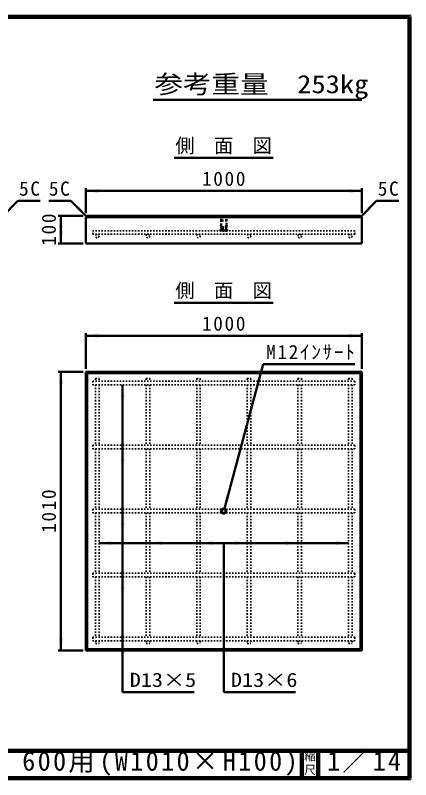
# Model space of a CAD drawing. Units: millimetres, scale not verified. Extents: x 100 to 4105, y 100 to 2870.
# Drawn here: x 2672 to 4105, y 100 to 2870 of the extents above; entities that cross this region are included whole.
import ezdxf
from ezdxf.enums import TextEntityAlignment as Align

# ---------------------------------------------------------------- set-up
doc = ezdxf.new("R2010")
doc.units = ezdxf.units.MM
doc.header["$LTSCALE"] = 5
doc.linetypes.add('USER1', pattern=[2.2, 1, -1.2])
doc.layers.add('V-nasSTD', color=7, linetype='USER1', lineweight=35)
doc.styles.add('ＭＳ ゴシック', font='')
doc.styles.get('ＭＳ ゴシック').set_extended_font_data('MS Gothic')

msp = doc.modelspace()

# ---------------------------------------------------------------- hatches: boundary and pattern name
at = {"layer": 'V-nasSTD'}
for points in [[(2972.5, 2241), (2927.5, 2233.5), (2972.5, 2226)], [(3882.5, 2226), (3927.5, 2233.5), (3882.5, 2241)], [(2903.483, 2178.123), (2930, 2141), (2892.877, 2167.517)], [(3951.517, 2178.123), (3925, 2141), (3962.123, 2167.517)], [(2845, 2098.5), (2837.5, 2143.5), (2830, 2098.5)], [(2830, 2088.5), (2837.5, 2043.5), (2845, 2088.5)], [(2972.5, 1716), (2927.5, 1708.5), (2972.5, 1701)], [(3882.5, 1701), (3927.5, 1708.5), (3882.5, 1716)], [(2845, 1533.5), (2837.5, 1578.5), (2830, 1533.5)], [(3068.2, 1486), (3060.7, 1531), (3053.2, 1486)], [(3068.2, 1254), (3060.7, 1299), (3053.2, 1254)], [(3434.232, 1127.601), (3429.829, 1082.193), (3448.721, 1123.719)], [(3068.2, 1022), (3060.7, 1067), (3053.2, 1022)], [(3020.5, 965), (2975.5, 957.5), (3020.5, 950)], [(3203.9, 965), (3158.9, 957.5), (3203.9, 950)], [(3387.3, 965), (3342.3, 957.5), (3387.3, 950)], [(3467.7, 950), (3512.7, 957.5), (3467.7, 965)], [(3651.1, 950), (3696.1, 957.5), (3651.1, 965)], [(3834.5, 950), (3879.5, 957.5), (3834.5, 965)], [(3068.2, 790), (3060.7, 835), (3053.2, 790)], [(2830, 613.5), (2837.5, 568.5), (2845, 613.5)], [(3068.2, 558), (3060.7, 603), (3053.2, 558)]]:
    msp.add_hatch(color=256, dxfattribs=at).paths.add_polyline_path(points)

# ---------------------------------------------------------------- linework, layer by layer
at = {"layer": 'V-nasSTD', "linetype": 'Continuous', "lineweight": 100}
for p, q in [((4100, 2865), (105, 2865)), ((4100, 105), (4100, 2865)), ((105, 205), (4100, 205)), ((3710, 205), (3710, 105)), ((3770, 205), (3770, 105)), ((105, 105), (4100, 105))]:
    msp.add_line(p, q, dxfattribs=at)
at = {"layer": 'V-nasSTD', "linetype": 'Continuous', "lineweight": 50}
for p, q in [((3172, 2563.5), (3927.5, 2563.5)), ((3248, 2353.5), (3607, 2353.5)), ((2927.5, 2243.5), (2927.5, 2153.5)), ((3927.5, 2233.5), (2927.5, 2233.5)), ((3927.5, 2243.5), (3927.5, 2153.5)), ((2625, 2141), (2681.569, 2197.569)), ((2681.569, 2197.569), (2761.569, 2197.569)), ((2873.431, 2197.569), (2793.431, 2197.569)), ((2930, 2141), (2873.431, 2197.569)), ((3925, 2141), (3981.569, 2197.569)), ((3981.569, 2197.569), (4061.569, 2197.569)), ((2917.5, 2143.5), (2827.5, 2143.5)), ((2837.5, 2143.5), (2837.5, 2043.5)), ((2932.5, 2143.5), (2927.5, 2138.5)), ((2927.5, 2138.5), (2927.5, 2043.5)), ((3927.5, 2138.5), (2927.5, 2138.5)), ((3922.5, 2143.5), (2932.5, 2143.5)), ((3922.5, 2143.5), (3927.5, 2138.5)), ((3927.5, 2043.5), (3927.5, 2138.5)), ((2917.5, 2043.5), (2827.5, 2043.5)), ((2927.5, 2043.5), (3927.5, 2043.5)), ((3248, 1828.5), (3607, 1828.5)), ((2927.5, 1718.5), (2927.5, 1588.5)), ((3927.5, 1718.5), (3927.5, 1588.5)), ((3927.5, 1708.5), (2927.5, 1708.5)), ((3570.036, 1605.451), (3429.829, 1082.193)), ((3903.036, 1605.451), (3570.036, 1605.451)), ((2917.5, 1578.5), (2827.5, 1578.5)), ((2837.5, 1578.5), (2837.5, 568.5)), ((2927.5, 1578.5), (2927.5, 568.5)), ((3927.5, 1578.5), (2927.5, 1578.5)), ((2932.5, 1573.5), (2927.5, 1578.5)), ((3922.5, 1573.5), (2932.5, 1573.5)), ((2932.5, 573.5), (2932.5, 1573.5)), ((3922.5, 1573.5), (3927.5, 1578.5)), ((3922.5, 573.5), (3922.5, 1573.5)), ((3927.5, 568.5), (3927.5, 1578.5)), ((3060.7, 1531), (3060.7, 417.5)), ((3879.5, 957.5), (2975.5, 957.5)), ((3427.5, 957.5), (3427.5, 417.5)), ((2917.5, 568.5), (2827.5, 568.5)), ((2932.5, 573.5), (2927.5, 568.5)), ((2927.5, 568.5), (3927.5, 568.5)), ((3922.5, 573.5), (2932.5, 573.5)), ((3922.5, 573.5), (3927.5, 568.5)), ((3060.7, 417.5), (3320.7, 417.5)), ((3427.5, 417.5), (3687.5, 417.5))]:
    msp.add_line(p, q, dxfattribs=at)
at = {"layer": 'V-nasSTD', "lineweight": 50}
for p, q in [((3418.5, 2143.5), (3417.5, 2126)), ((3436.5, 2143.5), (3418.5, 2143.5)), ((3437.5, 2126), (3436.5, 2143.5)), ((3417.5, 2110.5), (3416, 2101.5)), ((3437.5, 2126), (3417.5, 2126)), ((3417.5, 2126), (3417.5, 2101.5)), ((3437.5, 2101.5), (3437.5, 2126)), ((3437.5, 2110.5), (3439, 2101.5)), ((3415.5, 2090), (3415.5, 2093)), ((3439, 2101.5), (3416, 2101.5)), ((3439, 2093.5), (3416, 2093.5)), ((3439, 2089.5), (3416, 2089.5)), ((3436.5, 2102.5), (3418.5, 2102.5)), ((3418.5, 2101.5), (3418.5, 2102.5)), ((3419.25, 2093.5), (3419.25, 2101.5)), ((3435.75, 2093.5), (3435.75, 2101.5)), ((3436.5, 2101.5), (3436.5, 2102.5)), ((3439.5, 2090), (3439.5, 2093))]:
    msp.add_line(p, q, dxfattribs=at)
at = {"layer": 'V-nasSTD'}
for p, q in [((2952.5, 2076.5), (2952.5, 2089.5)), ((3902.5, 2089.5), (2952.5, 2089.5)), ((3902.5, 2076.5), (3902.5, 2089.5)), ((3902.5, 2076.5), (2952.5, 2076.5)), ((2962.5, 1554), (2962.5, 1544)), ((2962.5, 1554), (2975.5, 1554)), ((2975.5, 1554), (2975.5, 1544)), ((3145.9, 1554), (3145.9, 1544)), ((3145.9, 1554), (3158.9, 1554)), ((3158.9, 1554), (3158.9, 1544)), ((3329.3, 1554), (3329.3, 1544)), ((3329.3, 1554), (3342.3, 1554)), ((3342.3, 1554), (3342.3, 1544)), ((3512.7, 1554), (3512.7, 1544)), ((3512.7, 1554), (3525.7, 1554)), ((3525.7, 1554), (3525.7, 1544)), ((3696.1, 1554), (3696.1, 1544)), ((3696.1, 1554), (3709.1, 1554)), ((3709.1, 1554), (3709.1, 1544)), ((3879.5, 1554), (3879.5, 1544)), ((3879.5, 1554), (3892.5, 1554)), ((3892.5, 1554), (3892.5, 1544)), ((2952.5, 1544), (2952.5, 1531)), ((3902.5, 1544), (2952.5, 1544)), ((3902.5, 1531), (2952.5, 1531)), ((2962.5, 1531), (2962.5, 1312)), ((2975.5, 1531), (2975.5, 1312)), ((3145.9, 1531), (3145.9, 1312)), ((3158.9, 1531), (3158.9, 1312)), ((3329.3, 1531), (3329.3, 1312)), ((3342.3, 1531), (3342.3, 1312)), ((3512.7, 1531), (3512.7, 1312)), ((3525.7, 1531), (3525.7, 1312)), ((3696.1, 1531), (3696.1, 1312)), ((3709.1, 1531), (3709.1, 1312)), ((3879.5, 1531), (3879.5, 1312)), ((3892.5, 1531), (3892.5, 1312)), ((3902.5, 1544), (3902.5, 1531)), ((2952.5, 1312), (2952.5, 1299)), ((3902.5, 1312), (2952.5, 1312)), ((3902.5, 1312), (3902.5, 1299)), ((3902.5, 1299), (2952.5, 1299)), ((2962.5, 1299), (2962.5, 1080)), ((2975.5, 1299), (2975.5, 1080)), ((3145.9, 1299), (3145.9, 1080)), ((3158.9, 1299), (3158.9, 1080)), ((3329.3, 1299), (3329.3, 1080)), ((3342.3, 1299), (3342.3, 1080)), ((3512.7, 1299), (3512.7, 1080)), ((3525.7, 1299), (3525.7, 1080)), ((3696.1, 1299), (3696.1, 1080)), ((3709.1, 1299), (3709.1, 1080)), ((3879.5, 1299), (3879.5, 1080)), ((3892.5, 1299), (3892.5, 1080)), ((2952.5, 1080), (2952.5, 1067)), ((3902.5, 1080), (2952.5, 1080)), ((3902.5, 1067), (2952.5, 1067)), ((2962.5, 1067), (2962.5, 848)), ((2975.5, 1067), (2975.5, 848)), ((3145.9, 1067), (3145.9, 848)), ((3158.9, 1067), (3158.9, 848)), ((3329.3, 1067), (3329.3, 848)), ((3342.3, 1067), (3342.3, 848)), ((3512.7, 1067), (3512.7, 848)), ((3525.7, 1067), (3525.7, 848)), ((3696.1, 1067), (3696.1, 848)), ((3709.1, 1067), (3709.1, 848)), ((3879.5, 1067), (3879.5, 848)), ((3892.5, 1067), (3892.5, 848)), ((3902.5, 1080), (3902.5, 1067)), ((2952.5, 848), (2952.5, 835)), ((3902.5, 848), (2952.5, 848)), ((3902.5, 835), (2952.5, 835)), ((2962.5, 835), (2962.5, 616)), ((2975.5, 835), (2975.5, 616)), ((3145.9, 835), (3145.9, 616)), ((3158.9, 835), (3158.9, 616)), ((3329.3, 835), (3329.3, 616)), ((3342.3, 835), (3342.3, 616)), ((3512.7, 835), (3512.7, 616)), ((3525.7, 835), (3525.7, 616)), ((3696.1, 835), (3696.1, 616)), ((3709.1, 835), (3709.1, 616)), ((3879.5, 835), (3879.5, 616)), ((3892.5, 835), (3892.5, 616)), ((3902.5, 848), (3902.5, 835)), ((2952.5, 616), (2952.5, 603)), ((3902.5, 616), (2952.5, 616)), ((3902.5, 616), (3902.5, 603)), ((3902.5, 603), (2952.5, 603)), ((2962.5, 603), (2962.5, 593)), ((2962.5, 593), (2975.5, 593)), ((2975.5, 603), (2975.5, 593)), ((3145.9, 603), (3145.9, 593)), ((3145.9, 593), (3158.9, 593)), ((3158.9, 603), (3158.9, 593)), ((3329.3, 603), (3329.3, 593)), ((3329.3, 593), (3342.3, 593)), ((3342.3, 603), (3342.3, 593)), ((3512.7, 603), (3512.7, 593)), ((3512.7, 593), (3525.7, 593)), ((3525.7, 603), (3525.7, 593)), ((3696.1, 603), (3696.1, 593)), ((3696.1, 593), (3709.1, 593)), ((3709.1, 603), (3709.1, 593)), ((3879.5, 603), (3879.5, 593)), ((3879.5, 593), (3892.5, 593)), ((3892.5, 603), (3892.5, 593))]:
    msp.add_line(p, q, dxfattribs=at)
at = {"layer": 'V-nasSTD', "linetype": 'Continuous', "lineweight": 13}
msp.add_lwpolyline([(100, 100), (100, 2870), (4105, 2870), (4105, 100)], close=True, dxfattribs=at)
at = {"layer": 'V-nasSTD'}
for centre in [(2969, 2070), (3152.4, 2070), (3335.8, 2070), (3519.2, 2070), (3702.6, 2070), (3886, 2070)]:
    msp.add_circle(centre, 6.5, dxfattribs=at)
at = {"layer": 'V-nasSTD', "linetype": 'Continuous', "lineweight": 50}
for radius in [9, 7.25]:
    msp.add_circle((3427.5, 1073.5), radius, dxfattribs=at)
at = {"layer": 'V-nasSTD', "lineweight": 50}
for centre, radius, start, end in [((3376.1, 2095.9), 43.899, 8.64693, 19.42556), ((3478.9, 2095.9), 43.899, 160.57444, 171.35307), ((3416, 2093), 0.5, 90, 180), ((3416, 2090), 0.5, 180, 270), ((3417.974, 2091.5), 2.026, 279.27093, 80.72907), ((3425.026, 2091.5), 2.026, 99.27093, 260.72907), ((3429.974, 2091.5), 2.026, 279.27093, 80.72907), ((3437.026, 2091.5), 2.026, 99.27093, 260.72907), ((3439, 2093), 0.5, 0, 90), ((3439, 2090), 0.5, 270, 0)]:
    msp.add_arc(centre, radius, start, end, dxfattribs=at)

# ---------------------------------------------------------------- texts
at = {"layer": 'V-nasSTD', "style": 'ＭＳ ゴシック', "width": 1.15}
for s, height, p in [('参考重量\u3000253kg', 65.98, (3176, 2653.5)), ('D13×5', 51.32, (3086.7, 487.5)), ('D13×6', 51.32, (3453.5, 487.5))]:
    msp.add_text(s, height=height, dxfattribs=at).set_placement(p, align=Align.TOP_LEFT)
at = {"layer": 'V-nasSTD', "style": 'ＭＳ ゴシック'}
for s, height, p in [('側\u3000面\u3000図', 51.32, (3252, 2423.5)), ('側\u3000面\u3000図', 51.32, (3252, 1898.5)), ('縮', 30.79, (3718.982, 200.999)), ('尺', 30.79, (3718.976, 151.01))]:
    msp.add_text(s, height=height, dxfattribs=at).set_placement(p, align=Align.TOP_LEFT)
at = {"layer": 'V-nasSTD', "attachment_point": 1, "style": 'ＭＳ ゴシック'}
for s, insert, char_height in [('\\T1.17;1000', (3348.5, 2303.5), 51.32), ('\\T1.17;5C', (2685.569, 2267.569), 51.32), ('\\T1.17;5C', (2793.431, 2267.569), 51.32), ('\\T1.17;5C', (3985.569, 2267.569), 51.32), ('\\T1.17;1000', (3348.5, 1778.5), 51.32), ('\\T1.17;M12ｲﾝｻｰﾄ', (3581.036, 1675.451), 51.32), ('\\T1.18;600用(W1010×H100)', (2696.953, 202.508), 69.65), ('\\T1.16;1／14', (3802, 202.582), 69.65)]:
    msp.add_mtext(s, dxfattribs=dict(at, insert=insert, char_height=char_height))
at = {"layer": 'V-nasSTD', "char_height": 51.32, "attachment_point": 1, "rotation": 90, "style": 'ＭＳ ゴシック'}
for s, insert in [('\\T1.17;100', (2767.5, 2035)), ('\\T1.17;1010', (2767.5, 994.5))]:
    msp.add_mtext(s, dxfattribs=dict(at, insert=insert))

doc.saveas('drawing.dxf')
